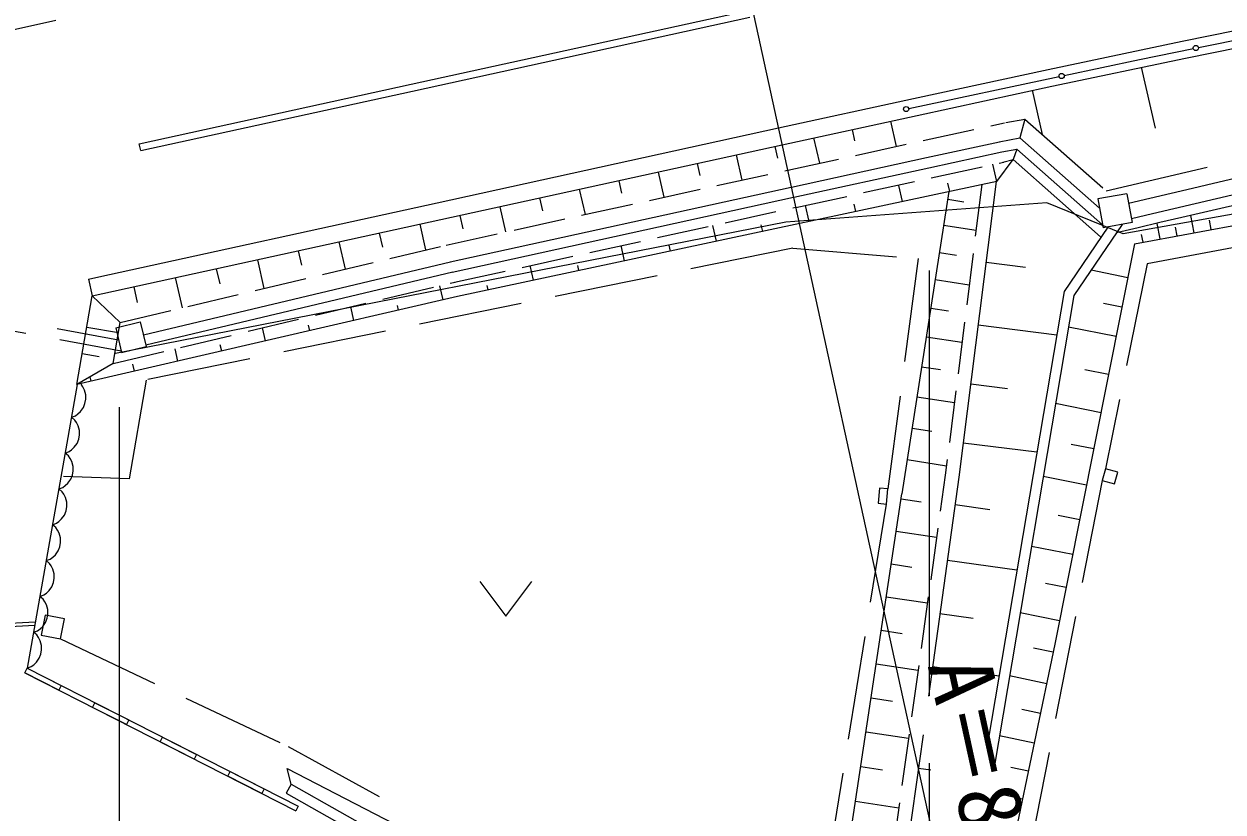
# Model space of a CAD drawing. Units: millimetres, scale not verified. Extents: x 40000 to 680000, y 20000 to 380000.
# Drawn here: x 415040 to 449658, y 250618 to 273366 of the extents above; entities that cross this region are included whole.
import ezdxf
from ezdxf.enums import TextEntityAlignment as Align

# ---------------------------------------------------------------- set-up
doc = ezdxf.new("R2010")
doc.units = ezdxf.units.MM
doc.header["$LTSCALE"] = 1000
doc.linetypes.add('CHAIN', pattern=[18.5, 12, -1.5, 3.5, -1.5])
for name, color, linetype, lineweight in [('M-BGD', 7, 'Continuous', 25), ('M-BMK', 2, 'CHAIN', 13), ('M-BMK-ROW', 30, 'Continuous', 13), ('M-STR-HTXT', 7, 'Continuous', 13)]:
    doc.layers.add(name, color=color, linetype=linetype, lineweight=lineweight)
doc.styles.add('ＭＳ ゴシック', font='')
doc.styles.get('ＭＳ ゴシック').set_extended_font_data('MS Gothic')

msp = doc.modelspace()

# ---------------------------------------------------------------- linework, layer by layer
at = {"layer": 'M-BGD'}
for p, q in [((426219, 271626), (435952, 273758)), ((426261, 271431), (435995, 273562)), ((447295, 272116), (447694, 270356)), ((418369, 269908), (426219, 271626)), ((418412, 269712), (426261, 271431)), ((444143, 271456), (444433, 270178)), ((426967, 268207), (436821, 270365)), ((440054, 270560), (440222, 269829)), ((442955, 270422), (443353, 270508)), ((443386, 270519), (443936, 270616)), ((443936, 270616), (443793, 270075)), ((443936, 270616), (446187, 268632)), ((437837, 270075), (438005, 269344)), ((438946, 270317), (439019, 269997)), ((441001, 269999), (442467, 270316)), ((443196, 269962), (443793, 270075)), ((443793, 270075), (446093, 268048)), ((418412, 269712), (418369, 269908)), ((427074, 267719), (436927, 269876)), ((436719, 269831), (436796, 269496)), ((439047, 269572), (440512, 269892)), ((443270, 269673), (443701, 269757)), ((443701, 269757), (443595, 269450)), ((443701, 269757), (446179, 267572)), ((434474, 269339), (434554, 268991)), ((435602, 269586), (435769, 268860)), ((437093, 269145), (438558, 269465)), ((443130, 268821), (443016, 269321)), ((443130, 268821), (443595, 269450)), ((443190, 269348), (443331, 269378)), ((443305, 269380), (443595, 269450)), ((443595, 269450), (446119, 267226)), ((447105, 267024), (460127, 269432)), ((433347, 269092), (433514, 268365)), ((435048, 268701), (436513, 269023)), ((437002, 269130), (437086, 269149)), ((441236, 268924), (442702, 269242)), ((446281, 268549), (449202, 269234)), ((427341, 266498), (437193, 268660)), ((443130, 268821), (427559, 265501)), ((432210, 268843), (432293, 268482)), ((439282, 268497), (440747, 268817)), ((440406, 268241), (440301, 268706)), ((441768, 268531), (441714, 268770)), ((443107, 268817), (442035, 260286)), ((442693, 268728), (442506, 267240)), ((427406, 266205), (437257, 268367)), ((429926, 268343), (430012, 267968)), ((431073, 268594), (431240, 267865)), ((433095, 268273), (434560, 268594)), ((437328, 268070), (438793, 268390)), ((441743, 268526), (440384, 259804)), ((441709, 268306), (442177, 268233)), ((446881, 268467), (446045, 268316)), ((446045, 268316), (446196, 267480)), ((446881, 268467), (447032, 267631)), ((417199, 266068), (426967, 268207)), ((428779, 268092), (428947, 267362)), ((431141, 267844), (432606, 268165)), ((435284, 267627), (436749, 267949)), ((437238, 268056), (437321, 268074)), ((437707, 267665), (437602, 268130)), ((439057, 267953), (439008, 268169)), ((417012, 265516), (427074, 267719)), ((427622, 267839), (427712, 267449)), ((429188, 267415), (430653, 267737)), ((447032, 267631), (446196, 267480)), ((447840, 267160), (447757, 267609)), ((448824, 267342), (448732, 267836)), ((449315, 267433), (449266, 267702)), ((425299, 267330), (425392, 266927)), ((426465, 267586), (426636, 266844)), ((427234, 266986), (428699, 267308)), ((433331, 267198), (434796, 267520)), ((435031, 267094), (434928, 267549)), ((436369, 267380), (436325, 267573)), ((441592, 267558), (442528, 267412)), ((446330, 267504), (445069, 265642)), ((446743, 267578), (445354, 265527)), ((447349, 267069), (447307, 267294)), ((448332, 267251), (448286, 267498)), ((424132, 267075), (424312, 266291)), ((425605, 266599), (427064, 266946)), ((431377, 266769), (432842, 267091)), ((432378, 266529), (432278, 266967)), ((433704, 266812), (433665, 266983)), ((447105, 267024), (444806, 255462)), ((450082, 266931), (447466, 266446)), ((421779, 266559), (421969, 265734)), ((422956, 266817), (423052, 266400)), ((429424, 266341), (430889, 266662)), ((437237, 266897), (434297, 266298)), ((437237, 266897), (440226, 266646)), ((440855, 266593), (440464, 263619)), ((441470, 266773), (441961, 266696)), ((442444, 266744), (442257, 265256)), ((418488, 264391), (427350, 266500)), ((418557, 264100), (427419, 266208)), ((420592, 266300), (420691, 265868)), ((423659, 266136), (425119, 266483)), ((427470, 265912), (428935, 266233)), ((429748, 265968), (429652, 266391)), ((431063, 266248), (431029, 266398)), ((442815, 266494), (443951, 266351)), ((446910, 266043), (445847, 266255)), ((447466, 266446), (446869, 263506)), ((416905, 266004), (417198, 266068)), ((416905, 266004), (417012, 265516)), ((419404, 266044), (419605, 265171)), ((421714, 265673), (423173, 266020)), ((427346, 265882), (427489, 265916)), ((433317, 266098), (430378, 265498)), ((441348, 265987), (442329, 265834)), ((416568, 262956), (417012, 265516)), ((417012, 265516), (417822, 264747)), ((418208, 265780), (418311, 265331)), ((419768, 265210), (421227, 265557)), ((425401, 265419), (426860, 265766)), ((427142, 265405), (427050, 265812)), ((428444, 265690), (428415, 265818)), ((445069, 265642), (442875, 252691)), ((445354, 265527), (443046, 251906)), ((427559, 265501), (416568, 262956)), ((423455, 264956), (424914, 265304)), ((424568, 264809), (424479, 265200)), ((425855, 265107), (425824, 265243)), ((429398, 265298), (426458, 264699)), ((446741, 265193), (446209, 265298)), ((417822, 264747), (419282, 265094)), ((421509, 264494), (422969, 264841)), ((441219, 265163), (441734, 265083)), ((413318, 264763), (415090, 264439)), ((416001, 264577), (417770, 264253)), ((416856, 264617), (417772, 264458)), ((417618, 263568), (417822, 264747)), ((417688, 264597), (418399, 264766)), ((417688, 264597), (417857, 263887)), ((418399, 264766), (418568, 264056)), ((422016, 264218), (421930, 264594)), ((425479, 264499), (422539, 263900)), ((423292, 264513), (423256, 264673)), ((442194, 264759), (442007, 263271)), ((442587, 264678), (444857, 264392)), ((446572, 264342), (445199, 264615)), ((416073, 264259), (417846, 263934)), ((419564, 264031), (421023, 264378)), ((441091, 264339), (442121, 264178)), ((416724, 263854), (417215, 263769)), ((417618, 263568), (419077, 263915)), ((417857, 263887), (418568, 264056)), ((419486, 263632), (419404, 263993)), ((420751, 263925), (420709, 264107)), ((417618, 263568), (416568, 262956)), ((418232, 263341), (418185, 263547)), ((421559, 263700), (418620, 263100)), ((440956, 263473), (441497, 263389)), ((416978, 263051), (416949, 263178)), ((446353, 263244), (445667, 263381)), ((416579, 262958), (415132, 254767)), ((416738, 262894), (416687, 262967)), ((416738, 262894), (416687, 262967)), ((416785, 262800), (416738, 262894)), ((416785, 262800), (416738, 262894)), ((416825, 262665), (416785, 262800)), ((416825, 262665), (416785, 262800)), ((418566, 263089), (418081, 260240)), ((441945, 262775), (441758, 261287)), ((442373, 262978), (443436, 262844)), ((416760, 262293), (416802, 262414)), ((416760, 262293), (416802, 262414)), ((416802, 262414), (416824, 262538)), ((416802, 262414), (416824, 262538)), ((416824, 262538), (416825, 262665)), ((416824, 262538), (416825, 262665)), ((440334, 262627), (439982, 259945)), ((440821, 262608), (441903, 262440)), ((446135, 262146), (444825, 262407)), ((446669, 262526), (446263, 260527)), ((416412, 262013), (416526, 262057)), ((416412, 262013), (416526, 262057)), ((416526, 262057), (416599, 262108)), ((416526, 262057), (416599, 262108)), ((416599, 262108), (416676, 262180)), ((416599, 262108), (416676, 262180)), ((416676, 262180), (416760, 262293)), ((416676, 262180), (416760, 262293)), ((416504, 261933), (416412, 262013)), ((416504, 261933), (416412, 262013)), ((416555, 261860), (416504, 261933)), ((416555, 261860), (416504, 261933)), ((416603, 261766), (416555, 261860)), ((416603, 261766), (416555, 261860)), ((416643, 261631), (416603, 261766)), ((416643, 261631), (416603, 261766)), ((416577, 261259), (416620, 261380)), ((416577, 261259), (416620, 261380)), ((416620, 261380), (416642, 261504)), ((416620, 261380), (416642, 261504)), ((416642, 261504), (416643, 261631)), ((416642, 261504), (416643, 261631)), ((440680, 261700), (441247, 261612)), ((416229, 260979), (416344, 261023)), ((416229, 260979), (416344, 261023)), ((416344, 261023), (416417, 261074)), ((416344, 261023), (416417, 261074)), ((416417, 261074), (416493, 261146)), ((416417, 261074), (416493, 261146)), ((416493, 261146), (416577, 261259)), ((416493, 261146), (416577, 261259)), ((442160, 261278), (444284, 261011)), ((445927, 261099), (445272, 261229)), ((416322, 260899), (416229, 260979)), ((416322, 260899), (416229, 260979)), ((416373, 260826), (416322, 260899)), ((416373, 260826), (416322, 260899)), ((416420, 260732), (416373, 260826)), ((416420, 260732), (416373, 260826)), ((416460, 260597), (416420, 260732)), ((416460, 260597), (416420, 260732)), ((440538, 260792), (441673, 260616)), ((441695, 260791), (441638, 260338)), ((416395, 260225), (416437, 260346)), ((416395, 260225), (416437, 260346)), ((416437, 260346), (416459, 260470)), ((416437, 260346), (416459, 260470)), ((416459, 260470), (416460, 260597)), ((416459, 260470), (416460, 260597)), ((441638, 260338), (441494, 259304)), ((446263, 260527), (446167, 260190)), ((446619, 260425), (446263, 260527)), ((446523, 260089), (446619, 260425)), ((416047, 259945), (416161, 259989)), ((416047, 259945), (416161, 259989)), ((416161, 259989), (416234, 260040)), ((416161, 259989), (416234, 260040)), ((418081, 260240), (416182, 260307)), ((416234, 260040), (416311, 260112)), ((416234, 260040), (416311, 260112)), ((416311, 260112), (416395, 260225)), ((416311, 260112), (416395, 260225)), ((442035, 260286), (441154, 253967)), ((445719, 260051), (444468, 260299)), ((446166, 260187), (445591, 257242)), ((446167, 260190), (446523, 260089)), ((416139, 259865), (416047, 259945)), ((416139, 259865), (416047, 259945)), ((416190, 259792), (416139, 259865)), ((416190, 259792), (416139, 259865)), ((416238, 259698), (416190, 259792)), ((416238, 259698), (416190, 259792)), ((416278, 259563), (416238, 259698)), ((416278, 259563), (416238, 259698)), ((437968, 243731), (440384, 259804)), ((439743, 259968), (439702, 259530)), ((439982, 259945), (439743, 259968)), ((439941, 259507), (439982, 259945)), ((440363, 259663), (440947, 259575)), ((416212, 259191), (416255, 259312)), ((416212, 259191), (416255, 259312)), ((416255, 259312), (416277, 259436)), ((416255, 259312), (416277, 259436)), ((416277, 259436), (416278, 259563)), ((416277, 259436), (416278, 259563)), ((439484, 256673), (439941, 259507)), ((439702, 259530), (439941, 259507)), ((441924, 259491), (442928, 259351)), ((415864, 258911), (415978, 258955)), ((415864, 258911), (415978, 258955)), ((415978, 258955), (416051, 259006)), ((415978, 258955), (416051, 259006)), ((416051, 259006), (416128, 259078)), ((416051, 259006), (416128, 259078)), ((416128, 259078), (416212, 259191)), ((416128, 259078), (416212, 259191)), ((445520, 259050), (444894, 259175)), ((415957, 258831), (415864, 258911)), ((415957, 258831), (415864, 258911)), ((416008, 258758), (415957, 258831)), ((416008, 258758), (415957, 258831)), ((416055, 258664), (416008, 258758)), ((416055, 258664), (416008, 258758)), ((416095, 258529), (416055, 258664)), ((416095, 258529), (416055, 258664)), ((440223, 258730), (441390, 258554)), ((441425, 258809), (441218, 257323)), ((416029, 258157), (416072, 258278)), ((416029, 258157), (416072, 258278)), ((416072, 258278), (416094, 258402)), ((416072, 258278), (416094, 258402)), ((416094, 258402), (416095, 258529)), ((416094, 258402), (416095, 258529)), ((445321, 258050), (444127, 258287)), ((415682, 257877), (415796, 257921)), ((415682, 257877), (415796, 257921)), ((415796, 257921), (415869, 257972)), ((415796, 257921), (415869, 257972)), ((415869, 257972), (415946, 258044)), ((415869, 257972), (415946, 258044)), ((415946, 258044), (416029, 258157)), ((415946, 258044), (416029, 258157)), ((415774, 257797), (415682, 257877)), ((415774, 257797), (415682, 257877)), ((415825, 257724), (415774, 257797)), ((415825, 257724), (415774, 257797)), ((415872, 257630), (415825, 257724)), ((415872, 257630), (415825, 257724)), ((415913, 257495), (415872, 257630)), ((415913, 257495), (415872, 257630)), ((440080, 257780), (440674, 257691)), ((441700, 257885), (443707, 257606)), ((415847, 257123), (415890, 257244)), ((415847, 257123), (415890, 257244)), ((415890, 257244), (415911, 257368)), ((415890, 257244), (415911, 257368)), ((415911, 257368), (415913, 257495)), ((415911, 257368), (415913, 257495)), ((428206, 257271), (428956, 256271)), ((428956, 256271), (429706, 257271)), ((445131, 257095), (444534, 257214)), ((415499, 256843), (415613, 256887)), ((415499, 256843), (415613, 256887)), ((415613, 256887), (415686, 256938)), ((415613, 256887), (415686, 256938)), ((415686, 256938), (415763, 257010)), ((415686, 256938), (415763, 257010)), ((415763, 257010), (415847, 257123)), ((415763, 257010), (415847, 257123)), ((415591, 256763), (415499, 256843)), ((415591, 256763), (415499, 256843)), ((415643, 256690), (415591, 256763)), ((415643, 256690), (415591, 256763)), ((415690, 256596), (415643, 256690)), ((415690, 256596), (415643, 256690)), ((415730, 256461), (415690, 256596)), ((415730, 256461), (415690, 256596)), ((439937, 256830), (441124, 256652)), ((441149, 256828), (440942, 255343)), ((415648, 256301), (415537, 255722)), ((416208, 256193), (415648, 256301)), ((415664, 256089), (415707, 256210)), ((415664, 256089), (415707, 256210)), ((415707, 256210), (415729, 256334)), ((415707, 256210), (415729, 256334)), ((415729, 256334), (415730, 256461)), ((415729, 256334), (415730, 256461)), ((416096, 255614), (416208, 256193)), ((441486, 256352), (442445, 256218)), ((444941, 256140), (443802, 256367)), ((445400, 256261), (444825, 253316)), ((410551, 255773), (415356, 256009)), ((410551, 255773), (415356, 256009)), ((410566, 255874), (415367, 256109)), ((410566, 255874), (415367, 256109)), ((415316, 255809), (415431, 255853)), ((415316, 255809), (415431, 255853)), ((415431, 255853), (415504, 255904)), ((415431, 255853), (415504, 255904)), ((415504, 255904), (415580, 255976)), ((415504, 255904), (415580, 255976)), ((415580, 255976), (415664, 256089)), ((415580, 255976), (415664, 256089)), ((439792, 255864), (440396, 255773)), ((415409, 255729), (415316, 255809)), ((415409, 255729), (415316, 255809)), ((415460, 255656), (415409, 255729)), ((415460, 255656), (415409, 255729)), ((415507, 255562), (415460, 255656)), ((415507, 255562), (415460, 255656)), ((415548, 255427), (415507, 255562)), ((415548, 255427), (415507, 255562)), ((415537, 255722), (416096, 255614)), ((416098, 255613), (418812, 254333)), ((438847, 252724), (439324, 255686)), ((415482, 255055), (415524, 255176)), ((415482, 255055), (415524, 255176)), ((415524, 255176), (415546, 255300)), ((415524, 255176), (415546, 255300)), ((415546, 255300), (415548, 255427)), ((415546, 255300), (415548, 255427)), ((444806, 255462), (441772, 241007)), ((444758, 255229), (444189, 255349)), ((415134, 254775), (415248, 254819)), ((415134, 254775), (415248, 254819)), ((415248, 254819), (415321, 254870)), ((415248, 254819), (415321, 254870)), ((415321, 254870), (415398, 254942)), ((415321, 254870), (415398, 254942)), ((415398, 254942), (415482, 255055)), ((415398, 254942), (415482, 255055)), ((439647, 254898), (440854, 254716)), ((440873, 254847), (440666, 253362)), ((441273, 254818), (443190, 254550)), ((415064, 254634), (415132, 254767)), ((415064, 254634), (415132, 254767)), ((415064, 254634), (422886, 250655)), ((416042, 254136), (415064, 254634)), ((415064, 254634), (422886, 250655)), ((416042, 254136), (415064, 254634)), ((415132, 254767), (422954, 250789)), ((415132, 254767), (416110, 254270)), ((415132, 254767), (422954, 250789)), ((415132, 254767), (416110, 254270)), ((444567, 254320), (443493, 254545)), ((416110, 254270), (416042, 254136)), ((416110, 254270), (416042, 254136)), ((417020, 253639), (417088, 253773)), ((417020, 253639), (417088, 253773)), ((417088, 253773), (418065, 253275)), ((417088, 253773), (418065, 253275)), ((419716, 253907), (422429, 252626)), ((439499, 253915), (440113, 253822)), ((417997, 253142), (417020, 253639)), ((417997, 253142), (417020, 253639)), ((444386, 253461), (443850, 253574)), ((418065, 253275), (417997, 253142)), ((418065, 253275), (417997, 253142)), ((418975, 252644), (419043, 252778)), ((418975, 252644), (419043, 252778)), ((419043, 252778), (420021, 252281)), ((419043, 252778), (420021, 252281)), ((439351, 252932), (440580, 252747)), ((440998, 252848), (439607, 242871)), ((440597, 252867), (440389, 251381)), ((444206, 252602), (443200, 252814)), ((419953, 252147), (418975, 252644)), ((419953, 252147), (418975, 252644)), ((422671, 252512), (425299, 251064)), ((420021, 252281), (419953, 252147)), ((420021, 252281), (419953, 252147)), ((444634, 252335), (444059, 249390)), ((420930, 251650), (420998, 251784)), ((420930, 251650), (420998, 251784)), ((420998, 251784), (421976, 251286)), ((420998, 251784), (421976, 251286)), ((422753, 251424), (422643, 251872)), ((422643, 251872), (428141, 249039)), ((438210, 248775), (438687, 251737)), ((439201, 251931), (439826, 251838)), ((440864, 251888), (441218, 251838)), ((444037, 251797), (443534, 251903)), ((421908, 251153), (420930, 251650)), ((421908, 251153), (420930, 251650)), ((422753, 251424), (422606, 251163)), ((422753, 251424), (427967, 248480)), ((421976, 251286), (421908, 251153)), ((421976, 251286), (421908, 251153)), ((443868, 250992), (443215, 251129)), ((422954, 250789), (422886, 250655)), ((422954, 250789), (422886, 250655)), ((439050, 250931), (440301, 250743)), ((440320, 250886), (440113, 249400))]:
    msp.add_line(p, q, dxfattribs=at)
for points in [[(436825, 270366), (440724, 271218), (444606, 272056), (448475, 272871), (452331, 273653), (456088, 274376)], [(436932, 269877), (440830, 270729), (444711, 271567), (448576, 272381), (452428, 273162), (456180, 273885)], [(437200, 268656), (441096, 269508), (443204, 269965)], [(437264, 268363), (441160, 269215), (443267, 269671)], [(422606, 251163), (427812, 248223), (432912, 244950), (438291, 242104)]]:
    msp.add_lwpolyline(points, dxfattribs=at)
for radius, end in [(733751, 103.27087), (733301, 103.27272), (733001, 103.31312)]:
    msp.add_arc((615368, -445968), radius, 101.69669, end, dxfattribs=at)
at = {"layer": 'M-BMK'}
msp.add_line((405851, 271262), (415961, 273475), dxfattribs=at)
at = {"layer": 'M-BMK-ROW'}
for p, q in [((470788, 271618), (446779, 267311)), ((444568, 268206), (437040, 267642)), ((446779, 267311), (444568, 268206)), ((437040, 267642), (417684, 263852))]:
    msp.add_line(p, q, dxfattribs=at)
at = {"layer": 'M-STR-HTXT'}
for p, q in [((435221, 277693), (441698, 248016)), ((448948, 272688), (451742, 273253)), ((447242, 272342), (448801, 272658)), ((445071, 271880), (447242, 272342)), ((440582, 270926), (444924, 271849)), ((441177, 266249), (441177, 253972)), ((417791, 262309), (417791, 214666)), ((441177, 252026), (441177, 214666))]:
    msp.add_line(p, q, dxfattribs=at)
for centre in [(448875, 272673), (444998, 271865), (440509, 270910)]:
    msp.add_circle(centre, 75, dxfattribs=at)

# ---------------------------------------------------------------- texts
at = {"layer": 'M-STR-HTXT', "style": 'ＭＳ ゴシック'}
msp.add_text('A＝80', height=1833, rotation=282.31, dxfattribs=at).set_placement((441252, 251686), align=Align.BOTTOM_CENTER)

doc.saveas('drawing.dxf')
